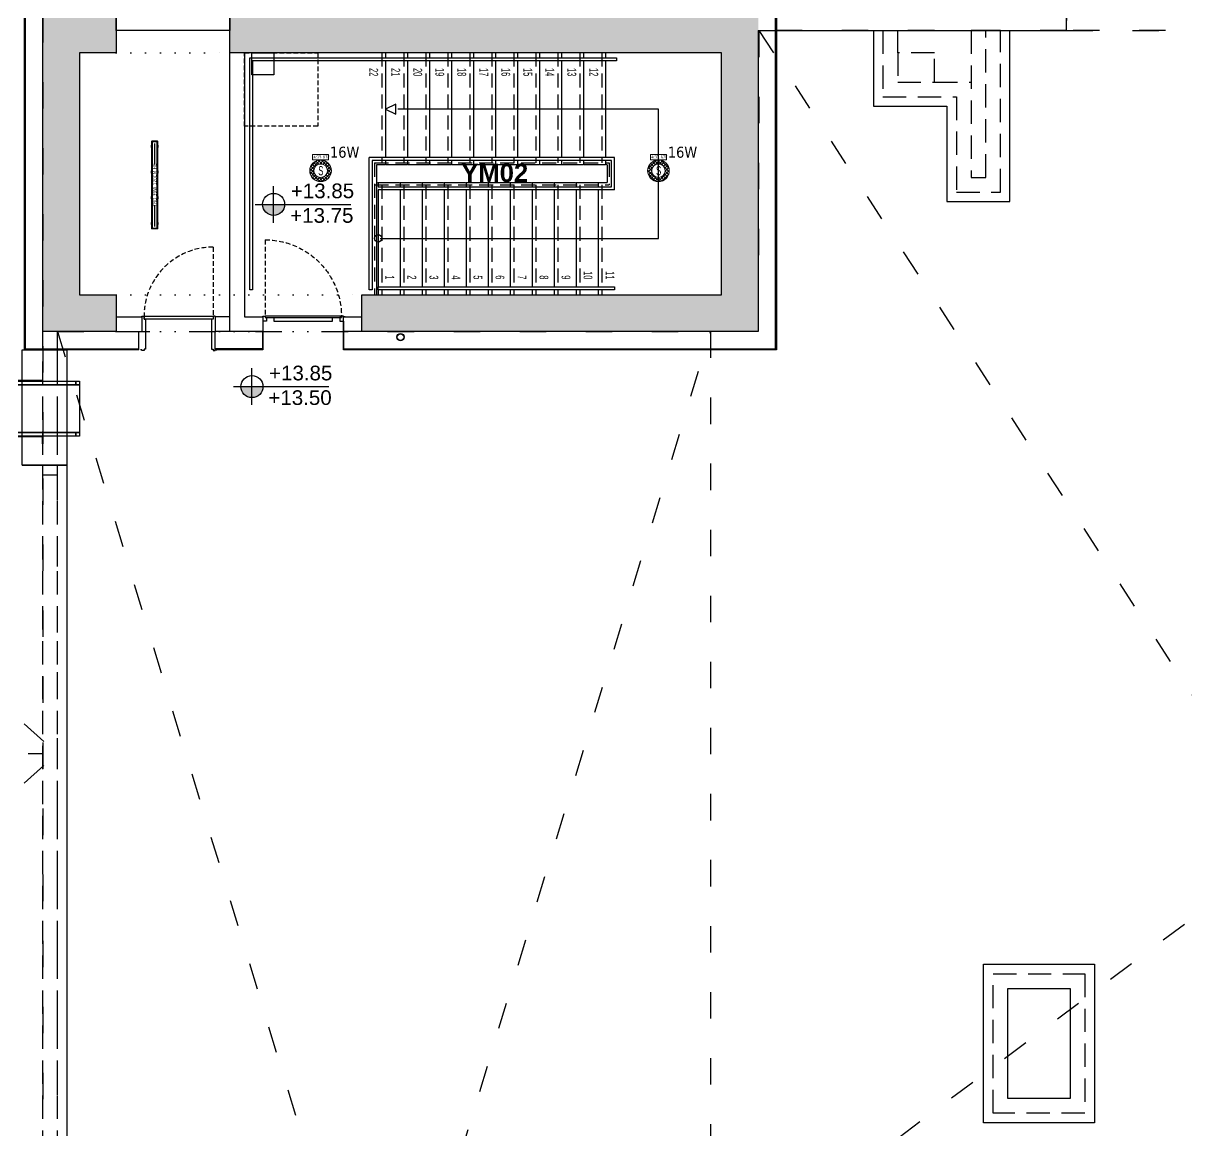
# Model space of a CAD drawing. Header units: centimetres. Extents: x 405564 to 502064, y 46284 to 60634.
# Drawn here: x 418723 to 420309, y 53944 to 55453 of the extents above; entities that cross this region are included whole.
import ezdxf
from ezdxf.enums import TextEntityAlignment as Align

# ---------------------------------------------------------------- set-up
doc = ezdxf.new("R2010")
doc.units = ezdxf.units.CM
for name, pattern in [('ACAD_ISO03W100', [30, 12, -18]), ('ACAD_ISO07W100', [3, 0, -3]), ('DASHED', [19.05, 12.7, -6.35]), ('DASHED2', [9.525, 6.35, -3.175]), ('DOT', [0.25, 0, -0.25]), ('HIDDEN', [9.525, 6.35, -3.175])]:
    doc.linetypes.add(name, pattern=pattern)
doc.layers.get('0').update_dxf_attribs({"color": 8, "lineweight": 9})
doc.layers.add('0-KRCN-AYDINLATMA-130426', color=8, linetype='Continuous', lineweight=9)
doc.layers.add('0-KRCN-MİMARİ-220526', color=8, linetype='Continuous', lineweight=9)
for name, color, linetype in [('AS_DOS_SAFT', 8, 'Continuous'), ('AS_DOS_TERAS_UST', 8, 'ACAD_ISO07W100'), ('AS_DUV_CIMENTO ESASLI PANEL CEPHE KAPLAMASI', 8, 'Continuous'), ('AS_DUV_GAZBETON', 8, 'Continuous'), ('AS_GOR', 8, 'Continuous'), ('AS_KAPI', 8, 'Continuous'), ('AS_KAPI_POZ', 8, 'Continuous'), ('AS_KAPI_SAC', 8, 'Continuous'), ('AS_MER', 8, 'Continuous'), ('AS_MER YON', 8, 'Continuous'), ('AS_MER_HIDDEN', 8, 'HIDDEN'), ('AS_MER_KORK', 8, 'Continuous'), ('AS_PEN_DENIZLIK', 8, 'Continuous'), ('AS_PRFL_DEMIR', 8, 'Continuous'), ('AS_SMB_KOT', 8, 'Continuous'), ('AS_TA_BETONARME', 5, 'Continuous'), ('AS_TA_HIDDEN', 8, 'HIDDEN'), ('AS_TA_TARAMA', 8, 'Continuous'), ('AS_TES_SUZGEC', 171, 'Continuous'), ('AS_YAZI', 8, 'Continuous'), ('AS_YAZI_EGIM', 8, 'Continuous')]:
    doc.layers.add(name, color=color, linetype=linetype)
doc.styles.add('_yazı-50', font='arial.ttf')
doc.styles.add('ACILIM', font='arial.ttf', dxfattribs={"width": 0.5})
doc.styles.add('Kalin02', font='arialbd.ttf')
doc.styles.add('OLCU', font='romanstw.shx', dxfattribs={"width": 0.6})
doc.styles.get("Standard").update_dxf_attribs({"font": 'timesi.ttf'})
doc.styles.add('TAHOMA', font='tahoma.ttf')
doc.styles.add('ÖZER-YAZI', font='arial.ttf', dxfattribs={"width": 0.6, "height": 15})

# ---------------------------------------------------------------- blocks, each defined once
blk = doc.blocks.new('16W SIVA ÜSTÜ LED SENSÖRLÜ KİTLİ TAVAN ARMATÜRÜ')
at = {"layer": '0-KRCN-AYDINLATMA-130426'}
h = blk.add_hatch(dxfattribs=at)
h.set_pattern_fill('ANSI37', color=256)
h.paths.add_polyline_path([(14.8, 0, 1), (-14.8, 0, 1)])
h.paths.add_polyline_path([(9.2, 0, 1), (-9.2, 0, 1)], flags=16)
h.paths.add_polyline_path([(-5.9, 9.7), (6.4, 9.7), (6.4, -9.5), (-5.9, -9.5)], flags=24)
blk.add_lwpolyline([(-10.9, 14.8), (10.9, 14.8), (10.9, 22.3), (-10.9, 22.3)], close=True, dxfattribs=at)
for radius in [14.8, 9.2]:
    blk.add_circle((0, 0), radius, dxfattribs=at)
blk.add_text('ACİL KİT', height=3.63, dxfattribs=at).set_placement((-10.4, 16.8))
at = {"layer": '0-KRCN-AYDINLATMA-130426', "style": 'ÖZER-YAZI', "width": 0.6}
blk.add_text('S', height=12.5, dxfattribs=at).set_placement((0.3, 0.1), align=Align.MIDDLE)
at = {"layer": '0-KRCN-AYDINLATMA-130426', "insert": (12.8, 17.5), "char_height": 15, "attachment_point": 7, "style": 'TAHOMA'}
blk.add_mtext_dynamic_manual_height_columns('{\\fTahoma|b0|i0|c162|p34;16W}', width=15, gutter_width=12.5, heights=[0], dxfattribs=at)
blk = doc.blocks.new('TRD 39W 120CM ELP')
at = {"layer": '0-KRCN-AYDINLATMA-130426'}
h = blk.add_hatch(color=256, dxfattribs=at)
h.dxf.hatch_style = 1
h.paths.add_polyline_path([(-54.3, 4.2), (-51.2, 4.2), (-51.2, 4.9), (-54.3, 4.9)])
h = blk.add_hatch(color=256, dxfattribs=at)
h.dxf.hatch_style = 1
h.paths.add_polyline_path([(-19.3, 4.2), (-16.2, 4.2), (-16.2, 4.9), (-19.3, 4.9)])
h = blk.add_hatch(color=256, dxfattribs=at)
h.dxf.hatch_style = 1
h.paths.add_polyline_path([(15.7, 4.2), (18.8, 4.2), (18.8, 4.9), (15.7, 4.9)])
h = blk.add_hatch(color=256, dxfattribs=at)
h.dxf.hatch_style = 1
h.paths.add_polyline_path([(50.7, 4.2), (53.8, 4.2), (53.8, 4.9), (50.7, 4.9)])
h = blk.add_hatch(color=256, dxfattribs=at)
h.dxf.hatch_style = 1
h.paths.add_polyline_path([(-54.3, -4.2), (-51.2, -4.2), (-51.2, -4.9), (-54.3, -4.9)])
h = blk.add_hatch(color=256, dxfattribs=at)
h.dxf.hatch_style = 1
h.paths.add_polyline_path([(-19.3, -4.2), (-16.2, -4.2), (-16.2, -4.9), (-19.3, -4.9)])
h = blk.add_hatch(color=256, dxfattribs=at)
h.dxf.hatch_style = 1
h.paths.add_polyline_path([(15.7, -4.2), (18.8, -4.2), (18.8, -4.9), (15.7, -4.9)])
h = blk.add_hatch(color=256, dxfattribs=at)
h.dxf.hatch_style = 1
h.paths.add_polyline_path([(50.7, -4.2), (53.8, -4.2), (53.8, -4.9), (50.7, -4.9)])
for points in [[(-59.2, 4.2), (58.8, 4.2, -0.414214), (59.8, 3.2), (59.8, -3.2, -0.414214), (58.8, -4.2), (-59.2, -4.2, -0.414214), (-60.2, -3.2), (-60.2, 3.2, -0.414214)], [(-58.1, 3.1), (57.6, 3.1, -0.414214), (58.6, 2.1), (58.6, -2.1, -0.414214), (57.6, -3.1), (-58.1, -3.1, -0.414214), (-59.1, -2.1), (-59.1, 2.1, -0.414214)]]:
    blk.add_lwpolyline(points, format="xyb", close=True, dxfattribs=at)
at = {"layer": '0-KRCN-AYDINLATMA-130426', "const_width": 2, "elevation": 1}
for points in [[(-57.1, 0), (-28, 0)], [(27.5, 0), (56.6, 0)]]:
    blk.add_lwpolyline(points, dxfattribs=at)
at = {"layer": '0-KRCN-AYDINLATMA-130426'}
for points in [[(-54.3, 4.2), (-51.2, 4.2), (-51.2, 4.9), (-54.3, 4.9)], [(-19.3, 4.2), (-16.2, 4.2), (-16.2, 4.9), (-19.3, 4.9)], [(15.7, 4.2), (18.8, 4.2), (18.8, 4.9), (15.7, 4.9)], [(50.7, 4.2), (53.8, 4.2), (53.8, 4.9), (50.7, 4.9)], [(-54.3, -4.2), (-51.2, -4.2), (-51.2, -4.9), (-54.3, -4.9)], [(-19.3, -4.2), (-16.2, -4.2), (-16.2, -4.9), (-19.3, -4.9)], [(15.7, -4.2), (18.8, -4.2), (18.8, -4.9), (15.7, -4.9)], [(50.7, -4.2), (53.8, -4.2), (53.8, -4.9), (50.7, -4.9)]]:
    blk.add_lwpolyline(points, close=True, dxfattribs=at)
at = {"layer": '0-KRCN-AYDINLATMA-130426', "ltscale": 60, "style": 'TAHOMA', "width": 0.8}
blk.add_text('TRD 39W 120CM HE', height=5, dxfattribs=at).set_placement((-0.2, 0), align=Align.MIDDLE_CENTER)
blk = doc.blocks.new('G$C4A951D59')
at = {"layer": '0-KRCN-AYDINLATMA-130426', "rotation": 90}
blk.add_blockref('TRD 39W 120CM ELP', (13338.2, 8098.5), dxfattribs=at)
at = {"layer": '0-KRCN-AYDINLATMA-130426'}
for p in [(13564.3, 8117.6), (14024.7, 8117.6)]:
    blk.add_blockref('16W SIVA ÜSTÜ LED SENSÖRLÜ KİTLİ TAVAN ARMATÜRÜ', p, dxfattribs=at)
blk = doc.blocks.new('kot01')
at = {"layer": 'AS_SMB_KOT'}
h = blk.add_hatch(color=8, dxfattribs=at)
edge = h.paths.add_edge_path()
edge.add_arc((0, 0), 0.3, 180, 360)
edge.add_line((0.3, 0), (-0.3, 0))
for p, q in [((0, -0.5), (0, 0.5)), ((-0.5, 0), (2.1, 0))]:
    blk.add_line(p, q, dxfattribs=at)
blk.add_circle((0, 0), 0.3, dxfattribs=at)
at = {"layer": 'AS_SMB_KOT', "style": '_yazı-50'}
for tag, p in [('INCE', (0.434, 0.1)), ('KABA', (0.434, -0.5))]:
    blk.add_attdef(tag, p, '', height=0.4, dxfattribs=at)
blk = doc.blocks.new('GEMICI MERDIVEN PLAN')
for points in [[(0, -67), (0, -57), (-0.5, -57), (-0.5, -66.5), (-40, -66.5), (-40, -67)], [(-107.6, -79.5), (-105.5, -77.4), (-105.1, -77.8), (-107.2, -79.9)], [(-80, -67.5), (-80, -68), (-77, -68), (-77, -67.5)], [(-45, -67.5), (-45, -72.5), (-50, -72.5), (-50, -67.5)], [(-45, -72.5), (-45, -137.5), (-50, -137.5), (-50, -72.5)], [(-45.3, -67.8), (-45.3, -72.2), (-49.7, -72.2), (-49.7, -67.8)], [(45, -67.5), (45, -72.5), (-45, -72.5), (-45, -67.5)], [(50, -72.5), (50, -137.5), (-45, -137.5), (-45, -72.5)], [(50, -67.5), (50, -72.5), (45, -72.5), (45, -67.5)], [(-117.5, -103.5), (-117.5, -106.5), (-117, -106.5), (-117, -103.5)], [(-107.6, -130.5), (-105.5, -132.6), (-105.1, -132.2), (-107.2, -130.1)], [(-80, -142.5), (-80, -142), (-77, -142), (-77, -142.5)], [(-45, -137.5), (-45, -142.5), (-50, -142.5), (-50, -137.5)], [(-45.3, -137.8), (-45.3, -142.2), (-49.7, -142.2), (-49.7, -137.8)], [(45, -137.5), (45, -142.5), (-45, -142.5), (-45, -137.5)], [(50, -137.5), (50, -142.5), (45, -142.5), (45, -137.5)], [(0, -143), (0, -153), (-0.5, -153), (-0.5, -143.5), (-40, -143.5), (-40, -143)]]:
    blk.add_lwpolyline(points, close=True)
blk.add_lwpolyline([(-30, -67), (-30, -67.5), (-80, -67.5, 1), (-80, -142.5), (-30, -142.5), (-30, -143), (-80, -143, -1), (-80, -67)], format="xyb", close=True)
blk = doc.blocks.new('*U48')
at = {"color": 0, "linetype": 'HIDDEN', "lineweight": -2}
blk.add_line((-3, 95), (-3, 1), dxfattribs=at)
at = {"color": 0, "lineweight": -2}
for points in [[(-102, 0), (-100, 0), (-100, 1), (-97, 1), (-97, -3), (-95, -3), (-95, -44), (-96.8, -44), (-96.8, -46), (-100, -46), (-100, -45), (-102, -45)], [(2, 0), (0, 0), (0, 1), (-3, 1), (-3, -3), (-5, -3), (-5, -44), (-3, -44), (-3, -46), (0, -46), (0, -45), (2, -45)]]:
    blk.add_lwpolyline(points, dxfattribs=at)
blk.add_lwpolyline([(-3, 1), (-3, -3), (-97, -3), (-97, 1)], close=True, dxfattribs=at)
blk.add_lwpolyline([(0, 1), (0, 0)])
at = {"color": 0, "linetype": 'HIDDEN', "lineweight": -2}
blk.add_arc((-3, 1), 94, 90, 180, dxfattribs=at)
at = {"color": 3, "style": 'OLCU', "width": 0.5, "flags": 1}
for tag, p in [('K-DIVISYON', (-190, -85)), ('K-PBAR', (-5, -85)), ('K-KAPITIP', (-190, -335))]:
    blk.add_attdef(tag, p, '', height=17.5, dxfattribs=at)
at = {"color": 5, "true_color": 0x0505ff, "style": 'OLCU', "width": 0.5, "flags": 1}
for tag, p in [('K-NEREDEN-NO', (-190, -110)), ('K-NEREYE-NO', (-190, -185)), ('K-DUVARTIP', (-190, -285)), ('K-ACILISYON', (-190, -310))]:
    blk.add_attdef(tag, p, '', height=17.5, dxfattribs=at)
at = {"color": 1, "true_color": 0xfa0000, "style": 'OLCU', "width": 0.5, "flags": 1}
for tag, p in [('K-IZLENEBILIRLIK', (-5, -110)), ('K-TEKMELIK', (-5, -135)), ('K-KONTROLTIPNEREDEN', (-190, -160)), ('K-BAND', (-5, -160)), ('K-MENFEZ', (-5, -210)), ('K-KONTROLTIPNEREYE', (-190, -235)), ('K-PENCERE', (-5, -235)), ('K-KILITTIP', (-190, -260)), ('K-NOT-AS-MIMARI1', (-5, -285)), ('K-NOT-ELEKTRIK', (-5, -335)), ('K-NOT-YANGIN', (-5, -360)), ('K-ACMAKAPAMASISTEMI', (-190, -385)), ('K-NOT-ISLETME', (-5, -385)), ('K-YANGIN', (-190, -435))]:
    blk.add_attdef(tag, p, '', height=17.5, dxfattribs=at)
at = {"color": 220, "true_color": 0xf113d4, "style": 'OLCU', "width": 0.5, "flags": 1}
for tag, p in [('K-NEREDEN-AD', (-190, -135)), ('K-NEREYE-AD', (-190, -210))]:
    blk.add_attdef(tag, p, '', height=17.5, dxfattribs=at)
at = {"color": 0, "style": 'OLCU', "width": 0.5, "flags": 1}
for tag, p in [('K-TAMACILIRLIK', (-5, -185)), ('K-NOT-AS-MIMARI2', (-5, -310)), ('K-KASATIP', (-190, -360)), ('K-KURSUN', (-190, -410))]:
    blk.add_attdef(tag, p, '', height=17.5, dxfattribs=at)
at = {"color": 252, "style": 'OLCU', "width": 0.5, "flags": 1}
for tag, p in [('K-REZ1', (-5, -435)), ('K-REZ2', (-5, -460)), ('K-REZ3', (-5, -485)), ('K-REZ4', (-5, -510)), ('K-REZ5', (-5, -535))]:
    blk.add_attdef(tag, p, '', height=17.5, dxfattribs=at)
at = {"layer": 'AS_KAPI_POZ', "style": 'OLCU', "width": 0.45}
for tag, p in [('POZ+GEN', (-50, 16.5)), ('YUK', (-50, -21.5))]:
    blk.add_attdef(tag, text='', height=20, dxfattribs=at).set_placement(p, align=Align.MIDDLE_CENTER)
at = {"layer": 'AS_KAPI_POZ', "style": 'OLCU', "width": 0.5}
blk.add_attdef('K-NO', text='', height=8, rotation=90, dxfattribs=at).set_placement((-22, 3), align=Align.TOP_LEFT)
at = {"layer": 'AS_KAPI_POZ', "color": 251, "style": 'OLCU', "width": 0.45}
blk.add_attdef('K-DUVAR(CM)', text='', height=6, dxfattribs=at).set_placement((5, -5), align=Align.MIDDLE_RIGHT)
blk = doc.blocks.new('catı yagmur inis tip')
at = {"linetype": 'ByBlock'}
for radius in [5, 4.5]:
    blk.add_circle((0, 0), radius, dxfattribs=at)
blk = doc.blocks.new('*U58')
at = {"color": 0, "linetype": 'HIDDEN', "lineweight": -2}
blk.add_line((-3, 105), (-3, 1), dxfattribs=at)
at = {"color": 0, "lineweight": -2}
for points in [[(-112, 0), (-110, 0), (-110, 1), (-107, 1), (-107, -1), (-105, -1), (-105, -6), (-110, -6), (-110, -45)], [(2, 0), (0, 0), (0, 1), (-3, 1), (-3, -1), (-5, -1), (-5, -6), (0, -6), (0, -45)], [(-15, -1), (-15, -6), (-95, -6), (-95, -1)]]:
    blk.add_lwpolyline(points, dxfattribs=at)
blk.add_lwpolyline([(-3, 1), (-3, -1), (-107, -1), (-107, 1)], close=True, dxfattribs=at)
blk.add_lwpolyline([(0, 1), (0, 0)])
at = {"color": 0, "linetype": 'HIDDEN', "lineweight": -2}
blk.add_arc((-3, 1), 104, 90, 180, dxfattribs=at)
at = {"color": 3, "style": 'OLCU', "width": 0.5, "flags": 1}
for tag, p in [('K-DIVISYON', (-190, -85)), ('K-PBAR', (-5, -85)), ('K-KAPITIP', (-190, -335))]:
    blk.add_attdef(tag, p, '', height=17.5, dxfattribs=at)
at = {"color": 5, "true_color": 0x0505ff, "style": 'OLCU', "width": 0.5, "flags": 1}
for tag, p in [('K-NEREDEN-NO', (-190, -110)), ('K-NEREYE-NO', (-190, -185)), ('K-DUVARTIP', (-190, -285)), ('K-ACILISYON', (-190, -310))]:
    blk.add_attdef(tag, p, '', height=17.5, dxfattribs=at)
at = {"color": 1, "true_color": 0xfa0000, "style": 'OLCU', "width": 0.5, "flags": 1}
for tag, p in [('K-IZLENEBILIRLIK', (-5, -110)), ('K-TEKMELIK', (-5, -135)), ('K-KONTROLTIPNEREDEN', (-190, -160)), ('K-BAND', (-5, -160)), ('K-MENFEZ', (-5, -210)), ('K-KONTROLTIPNEREYE', (-190, -235)), ('K-PENCERE', (-5, -235)), ('K-KILITTIP', (-190, -260)), ('K-NOT-AS-MIMARI1', (-5, -285)), ('K-NOT-ELEKTRIK', (-5, -335)), ('K-NOT-YANGIN', (-5, -360)), ('K-ACMAKAPAMASISTEMI', (-190, -385)), ('K-NOT-ISLETME', (-5, -385)), ('K-YANGIN', (-190, -435))]:
    blk.add_attdef(tag, p, '', height=17.5, dxfattribs=at)
at = {"color": 220, "true_color": 0xf113d4, "style": 'OLCU', "width": 0.5, "flags": 1}
for tag, p in [('K-NEREDEN-AD', (-190, -135)), ('K-NEREYE-AD', (-190, -210))]:
    blk.add_attdef(tag, p, '', height=17.5, dxfattribs=at)
at = {"color": 0, "style": 'OLCU', "width": 0.5, "flags": 1}
for tag, p in [('K-TAMACILIRLIK', (-5, -185)), ('K-NOT-AS-MIMARI2', (-5, -310)), ('K-KASATIP', (-190, -360)), ('K-KURSUN', (-190, -410))]:
    blk.add_attdef(tag, p, '', height=17.5, dxfattribs=at)
at = {"color": 252, "style": 'OLCU', "width": 0.5, "flags": 1}
for tag, p in [('K-REZ1', (-5, -435)), ('K-REZ2', (-5, -460)), ('K-REZ3', (-5, -485)), ('K-REZ4', (-5, -510)), ('K-REZ5', (-5, -535))]:
    blk.add_attdef(tag, p, '', height=17.5, dxfattribs=at)
at = {"layer": 'AS_KAPI_POZ', "style": 'OLCU', "width": 0.45}
for tag, p in [('POZ+GEN', (-55, 16.5)), ('YUK', (-55, -21.5))]:
    blk.add_attdef(tag, text='', height=20, dxfattribs=at).set_placement(p, align=Align.MIDDLE_CENTER)
at = {"layer": 'AS_KAPI_POZ', "style": 'OLCU', "width": 0.5}
blk.add_attdef('K-NO', text='', height=8, rotation=90, dxfattribs=at).set_placement((-22, 3), align=Align.TOP_LEFT)
at = {"layer": 'AS_KAPI_POZ', "color": 251, "style": 'OLCU', "width": 0.45}
blk.add_attdef('K-DUVAR(CM)', text='', height=6, dxfattribs=at).set_placement((5, -5), align=Align.MIDDLE_RIGHT)
blk = doc.blocks.new('A$C6A10209E')
at = {"layer": 'AS_TA_TARAMA'}
h = blk.add_hatch(dxfattribs=at)
h.set_pattern_fill('ANSI33', color=256, scale=2, angle=105)
h.set_pattern_definition([(150, (5135.68, -3851.454), (-6.35, -10.998523), []), (150, (5133.355, -3842.78), (-6.35, -10.998523), [6.35, -3.175])])
h.paths.add_polyline_path([(16785.7, -6101.5), (16885.7, -6101.5), (16885.7, -6201.5), (16785.7, -6201.5)])
h.paths.add_polyline_path([(15885.7, -6101.5), (15985.7, -6101.5), (15985.7, -6201.5), (15885.7, -6201.5)])
h.paths.add_polyline_path([(14985.7, -6101.5), (15085.7, -6101.5), (15085.7, -6201.5), (14985.7, -6201.5)])
h.paths.add_polyline_path([(18485.7, -5501.5), (18585.7, -5501.5), (18585.7, -5601.5), (18485.7, -5601.5)])
h.paths.add_polyline_path([(17685.7, -5501.5), (17785.7, -5501.5), (17785.7, -5601.5), (17685.7, -5601.5)])
h.paths.add_polyline_path([(16785.7, -5501.5), (16885.7, -5501.5), (16885.7, -5601.5), (16785.7, -5601.5)])
h.paths.add_polyline_path([(15885.7, -5501.5), (15985.7, -5501.5), (15985.7, -5601.5), (15885.7, -5601.5)])
h.paths.add_polyline_path([(14985.7, -5501.5), (15085.7, -5501.5), (15085.7, -5601.5), (14985.7, -5601.5)])
h.paths.add_polyline_path([(17685.7, -4501.5), (17785.7, -4501.5), (17785.7, -4601.5), (17685.7, -4601.5)])
h.paths.add_polyline_path([(16785.7, -4501.5), (16885.7, -4501.5), (16885.7, -4601.5), (16785.7, -4601.5)])
h.paths.add_polyline_path([(15885.7, -4501.5), (15985.7, -4501.5), (15985.7, -4601.5), (15885.7, -4601.5)])
h.paths.add_polyline_path([(14985.7, -4501.5), (15085.7, -4501.5), (15085.7, -4601.5), (14985.7, -4601.5)])
h.paths.add_polyline_path([(13440.7, -5171.5), (14160.7, -5171.5), (14160.7, -5601.5), (13620.7, -5601.5), (13620.7, -5551.5), (14110.7, -5551.5), (14110.7, -5221.5), (13440.7, -5221.5)])
h.paths.add_polyline_path([(13285.7, -5171.5), (13285.7, -5221.5), (13235.7, -5221.5), (13235.7, -5551.5), (13285.7, -5551.5), (13285.7, -5601.5), (13185.7, -5601.5), (13185.7, -5171.5)])
h.paths.add_polyline_path([(18925.7, -5036.5), (18975.7, -5036.5), (18975.7, -4501.5), (18535.7, -4501.5), (18535.7, -3851.5), (18925.7, -3851.5), (18925.7, -4351.5), (18975.7, -4351.5), (18975.7, -3801.5), (18485.7, -3801.5), (18485.7, -5036.5), (18535.7, -5036.5), (18535.7, -4551.5), (18925.7, -4551.5)])
at = {"layer": 'AS_DOS_SAFT', "linetype": 'DASHED2'}
blk.add_lwpolyline([(13460.7, -5221.5), (13560.7, -5221.5), (13560.7, -5321.5), (13460.7, -5321.5)], close=True, dxfattribs=at)
at = {"layer": 'AS_DOS_SAFT'}
blk.add_lwpolyline([(13500.7, -5221.5), (13500.7, -5251.5), (13470.7, -5251.5), (13470.7, -5221.5)], close=True, dxfattribs=at)
at = {"layer": 'AS_DOS_TERAS_UST', "linetype": 'DOT', "ltscale": 80}
for p, q in [((13285.7, -5221.5), (13440.7, -5221.5)), ((13285.7, -5551.5), (13620.7, -5551.5)), ((13285.7, -5601.5), (13620.7, -5601.5))]:
    blk.add_line(p, q, dxfattribs=at)
at = {"layer": 'AS_DUV_CIMENTO ESASLI PANEL CEPHE KAPLAMASI'}
for points in [[(13316.7, -5626.5), (13160.7, -5626.5), (13160.7, -5146.5), (14185.7, -5146.5), (14185.7, -5626.5), (13595.7, -5626.5)], [(13595.7, -5625.2), (14184.4, -5625.2), (14184.4, -5147.7), (13161.9, -5147.7), (13161.9, -5625.2), (13316.7, -5625.2)], [(13316.7, -5626.5), (13316.7, -5601.5)], [(13420.7, -5626.5), (13420.7, -5601.5)], [(13485.7, -5626.5), (13485.7, -5601.5)], [(13595.7, -5626.5), (13595.7, -5601.5)], [(13485.7, -5625.2), (13420.7, -5625.2)], [(13485.7, -5626.5), (13420.7, -5626.5)]]:
    blk.add_lwpolyline(points, dxfattribs=at)
at = {"layer": 'AS_DUV_GAZBETON'}
blk.add_lwpolyline([(13285.7, -5171.5), (13440.7, -5171.5), (13440.7, -5191.5), (13285.7, -5191.5)], close=True, dxfattribs=at)
for points in [[(13460.7, -5221.5), (13460.7, -5581.5), (13485.7, -5581.5), (13485.7, -5601.5), (13440.7, -5601.5), (13440.7, -5221.5)], [(13285.7, -5581.5), (13320.7, -5581.5), (13320.7, -5601.5)], [(13440.7, -5581.5), (13420.7, -5581.5), (13420.7, -5601.5)], [(13620.7, -5601.5), (13595.7, -5601.5), (13595.7, -5581.5), (13620.7, -5581.5)], [(13285.7, -5601.5), (13320.7, -5601.5)], [(13440.7, -5601.5), (13420.7, -5601.5)]]:
    blk.add_lwpolyline(points, dxfattribs=at)
at = {"layer": 'AS_GOR'}
for points in [[(14160.7, -5191.5), (14580.7, -5191.5), (14580.7, -5051.5), (13690.7, -5051.5), (13690.7, -5171.5)], [(14317.7, -5191.5), (14317.7, -5294.5), (14417.7, -5294.5), (14417.7, -5424.5), (14503.7, -5424.5), (14503.7, -5191.5)], [(13157.7, -5783.5), (13218.7, -5783.5), (13218.7, -8518.5), (19518.7, -8518.5), (19518.7, -8768.5), (24052.7, -8768.5), (24052.7, -7908.5), (24918.7, -7908.5), (24918.7, -8318.5), (27652.7, -8318.5), (27652.7, -7134.5), (27477.7, -7134.5), (27477.7, -5626.5)]]:
    blk.add_lwpolyline(points, dxfattribs=at)
for points in [[(14618.7, -6679.5), (14467.7, -6679.5), (14467.7, -6463.5), (14618.7, -6463.5)], [(14500.7, -6496.5), (14585.7, -6496.5), (14585.7, -6646.5), (14500.7, -6646.5)]]:
    blk.add_lwpolyline(points, close=True, dxfattribs=at)
at = {"layer": 'AS_MER'}
for p, q in [((13652.7, -5221.5), (13652.7, -5228.5)), ((13682.7, -5221.5), (13682.7, -5228.5)), ((13712.7, -5221.5), (13712.7, -5228.5)), ((13742.7, -5221.5), (13742.7, -5228.5)), ((13772.7, -5221.5), (13772.7, -5228.5)), ((13802.7, -5221.5), (13802.7, -5228.5)), ((13832.7, -5221.5), (13832.7, -5228.5)), ((13862.7, -5221.5), (13862.7, -5228.5)), ((13892.7, -5221.5), (13892.7, -5228.5)), ((13922.7, -5221.5), (13922.7, -5228.5)), ((13952.7, -5221.5), (13952.7, -5228.5)), ((13652.7, -5232.5), (13652.7, -5364.5)), ((13682.7, -5232.5), (13682.7, -5364.5)), ((13712.7, -5232.5), (13712.7, -5364.5)), ((13742.7, -5232.5), (13742.7, -5364.5)), ((13772.7, -5232.5), (13772.7, -5364.5)), ((13802.7, -5232.5), (13802.7, -5364.5)), ((13832.7, -5232.5), (13832.7, -5364.5)), ((13862.7, -5232.5), (13862.7, -5364.5)), ((13892.7, -5232.5), (13892.7, -5364.5)), ((13922.7, -5232.5), (13922.7, -5364.5)), ((13952.7, -5232.5), (13952.7, -5364.5)), ((13640.7, -5374.5), (13640.7, -5551.5)), ((13652.7, -5368.5), (13652.7, -5374.5)), ((13682.7, -5368.5), (13682.7, -5374.5)), ((13712.7, -5368.5), (13712.7, -5374.5)), ((13742.7, -5368.5), (13742.7, -5374.5)), ((13772.7, -5368.5), (13772.7, -5374.5)), ((13802.7, -5368.5), (13802.7, -5374.5)), ((13832.7, -5368.5), (13832.7, -5374.5)), ((13862.7, -5368.5), (13862.7, -5374.5)), ((13892.7, -5368.5), (13892.7, -5374.5)), ((13922.7, -5368.5), (13922.7, -5374.5)), ((13952.7, -5368.5), (13952.7, -5374.5)), ((13954.7, -5374.5), (13954.7, -5398.5)), ((13642.7, -5398.5), (13642.7, -5404.5)), ((13672.7, -5398.5), (13672.7, -5404.5)), ((13702.7, -5398.5), (13702.7, -5404.5)), ((13732.7, -5398.5), (13732.7, -5404.5)), ((13762.7, -5398.5), (13762.7, -5404.5)), ((13792.7, -5398.5), (13792.7, -5404.5)), ((13822.7, -5398.5), (13822.7, -5404.5)), ((13852.7, -5398.5), (13852.7, -5404.5)), ((13882.7, -5398.5), (13882.7, -5404.5)), ((13912.7, -5398.5), (13912.7, -5404.5)), ((13942.7, -5398.5), (13942.7, -5404.5)), ((13642.7, -5408.5), (13642.7, -5540.5)), ((13672.7, -5408.5), (13672.7, -5540.5)), ((13702.7, -5408.5), (13702.7, -5540.5)), ((13732.7, -5408.5), (13732.7, -5540.5)), ((13762.7, -5408.5), (13762.7, -5540.5)), ((13792.7, -5408.5), (13792.7, -5540.5)), ((13822.7, -5408.5), (13822.7, -5540.5)), ((13852.7, -5408.5), (13852.7, -5540.5)), ((13882.7, -5408.5), (13882.7, -5540.5)), ((13912.7, -5408.5), (13912.7, -5540.5)), ((13942.7, -5408.5), (13942.7, -5540.5)), ((13642.7, -5544.5), (13642.7, -5551.5)), ((13672.7, -5544.5), (13672.7, -5551.5)), ((13702.7, -5544.5), (13702.7, -5551.5)), ((13732.7, -5544.5), (13732.7, -5551.5)), ((13762.7, -5544.5), (13762.7, -5551.5)), ((13792.7, -5544.5), (13792.7, -5551.5)), ((13822.7, -5544.5), (13822.7, -5551.5)), ((13852.7, -5544.5), (13852.7, -5551.5)), ((13882.7, -5544.5), (13882.7, -5551.5)), ((13912.7, -5544.5), (13912.7, -5551.5)), ((13942.7, -5544.5), (13942.7, -5551.5))]:
    blk.add_line(p, q, dxfattribs=at)
for points in [[(13652.7, -5374.5), (13640.7, -5374.5)], [(13682.7, -5374.5), (13653.7, -5374.5)], [(13712.7, -5374.5), (13683.7, -5374.5)], [(13742.7, -5374.5), (13713.7, -5374.5)], [(13772.7, -5374.5), (13743.7, -5374.5)], [(13802.7, -5374.5), (13773.7, -5374.5)], [(13832.7, -5374.5), (13803.7, -5374.5)], [(13862.7, -5374.5), (13833.7, -5374.5)], [(13892.7, -5374.5), (13863.7, -5374.5)], [(13922.7, -5374.5), (13886.7, -5374.5)], [(13952.7, -5374.5), (13923.7, -5374.5)], [(13954.7, -5374.5), (13953.7, -5374.5)], [(13640.7, -5398.5), (13641.7, -5398.5)], [(13642.7, -5398.5), (13671.7, -5398.5)], [(13672.7, -5398.5), (13701.7, -5398.5)], [(13702.7, -5398.5), (13731.7, -5398.5)], [(13732.7, -5398.5), (13761.7, -5398.5)], [(13762.7, -5398.5), (13791.7, -5398.5)], [(13792.7, -5398.5), (13821.7, -5398.5)], [(13822.7, -5398.5), (13851.7, -5398.5)], [(13852.7, -5398.5), (13881.7, -5398.5)], [(13882.7, -5398.5), (13911.7, -5398.5)], [(13912.7, -5398.5), (13954.7, -5398.5)]]:
    blk.add_lwpolyline(points, dxfattribs=at)
at = {"layer": 'AS_MER YON'}
blk.add_lwpolyline([(13666.7, -5291.5), (13666.7, -5291.5), (13652.7, -5298.5), (13666.7, -5305.5)], close=True, dxfattribs=at)
blk.add_lwpolyline([(13645.7, -5474.5), (14024.7, -5474.5), (14024.7, -5298.5), (13669.7, -5298.5)], dxfattribs=at)
blk.add_circle((13642.7, -5474.5), 5, dxfattribs=at)
at = {"layer": 'AS_MER_HIDDEN', "linetype": 'DASHED', "ltscale": 1.5}
for p, q in [((13647.7, -5221.5), (13647.7, -5371.5)), ((13677.7, -5221.5), (13677.7, -5371.5)), ((13707.7, -5221.5), (13707.7, -5371.5)), ((13737.7, -5221.5), (13737.7, -5371.5)), ((13767.7, -5221.5), (13767.7, -5371.5)), ((13797.7, -5221.5), (13797.7, -5371.5)), ((13827.7, -5221.5), (13827.7, -5371.5)), ((13857.7, -5221.5), (13857.7, -5371.5)), ((13887.7, -5221.5), (13887.7, -5371.5)), ((13917.7, -5221.5), (13917.7, -5371.5)), ((13947.7, -5221.5), (13947.7, -5371.5)), ((13637.7, -5371.5), (13957.7, -5371.5)), ((13637.7, -5371.5), (13637.7, -5551.5)), ((13957.7, -5371.5), (13957.7, -5401.5)), ((13637.7, -5401.5), (13957.7, -5401.5)), ((13647.7, -5401.5), (13647.7, -5551.5)), ((13677.7, -5401.5), (13677.7, -5551.5)), ((13707.7, -5401.5), (13707.7, -5551.5)), ((13737.7, -5401.5), (13737.7, -5551.5)), ((13767.7, -5401.5), (13767.7, -5551.5)), ((13797.7, -5401.5), (13797.7, -5551.5)), ((13827.7, -5401.5), (13827.7, -5551.5)), ((13857.7, -5401.5), (13857.7, -5551.5)), ((13887.7, -5401.5), (13887.7, -5551.5)), ((13917.7, -5401.5), (13917.7, -5551.5)), ((13947.7, -5401.5), (13947.7, -5551.5))]:
    blk.add_line(p, q, dxfattribs=at)
at = {"layer": 'AS_MER_KORK'}
for p, q in [((13964.7, -5364.5), (13630.7, -5364.5)), ((13960.7, -5368.5), (13634.7, -5368.5)), ((13960.7, -5404.5), (13960.7, -5368.5)), ((13964.7, -5408.5), (13964.7, -5364.5))]:
    blk.add_line(p, q, dxfattribs=at)
for points in [[(13967.4, -5228.5), (13967.4, -5232.5), (13471.7, -5232.5), (13471.7, -5544.5), (13467.7, -5544.5), (13467.7, -5228.5), (13967.7, -5228.5)], [(13634.7, -5368.5), (13634.7, -5544.5), (13630.7, -5544.5), (13630.7, -5364.5)], [(13642.7, -5404.5), (13960.7, -5404.5)], [(13964.7, -5408.5), (13642.7, -5408.5)], [(13964.7, -5544.5), (13642.7, -5544.5), (13642.7, -5540.5), (13964.7, -5540.5), (13964.7, -5544.5)]]:
    blk.add_lwpolyline(points, dxfattribs=at)
at = {"layer": 'AS_PEN_DENIZLIK'}
blk.add_lwpolyline([(13157.7, -5626.5), (13218.7, -5626.5), (13218.7, -5783.5), (13157.7, -5783.5)], close=True, dxfattribs=at)
at = {"layer": 'AS_TA_BETONARME'}
for points in [[(13285.7, -5171.5), (13285.7, -5221.5), (13235.7, -5221.5), (13235.7, -5551.5), (13285.7, -5551.5), (13285.7, -5601.5), (13185.7, -5601.5), (13185.7, -5171.5), (13285.7, -5171.5)], [(14160.7, -5191.5), (14160.7, -5601.5), (13620.7, -5601.5), (13620.7, -5551.5), (14110.7, -5551.5), (14110.7, -5221.5), (13440.7, -5221.5), (13440.7, -5171.5)]]:
    blk.add_lwpolyline(points, dxfattribs=at)
at = {"layer": 'AS_TA_HIDDEN', "linetype": 'HIDDEN', "ltscale": 5}
for p, q in [((13185.7, -8531.5), (13185.7, -5601.5)), ((13205.7, -8531.5), (13205.7, -5601.5))]:
    blk.add_line(p, q, dxfattribs=at)
for points in [[(14330.7, -5191.5), (14330.7, -5281.5), (14430.7, -5281.5), (14430.7, -5411.5), (14490.7, -5411.5), (14490.7, -5191.5)], [(14350.7, -5221.5), (14350.7, -5191.5)], [(14400.7, -5261.5), (14450.7, -5261.5)], [(13185.7, -5796.5), (13205.7, -5796.5)]]:
    blk.add_lwpolyline(points, dxfattribs=at)
for points in [[(14470.7, -5391.5), (14470.7, -5191.5), (14450.7, -5191.5), (14450.7, -5391.5)], [(14350.7, -5221.5), (14350.7, -5261.5), (14400.7, -5261.5), (14400.7, -5221.5)], [(14480.7, -6476.5), (14605.7, -6476.5), (14605.7, -6666.5), (14480.7, -6666.5)], [(14500.7, -6496.5), (14585.7, -6496.5), (14585.7, -6646.5), (14500.7, -6646.5)]]:
    blk.add_lwpolyline(points, close=True, dxfattribs=at)
at = {"layer": 'AS_YAZI_EGIM', "linetype": 'ACAD_ISO03W100', "ltscale": 3}
for points in [[(5105.7, -3821.5), (13185.7, -3821.5), (13185.7, -8531.5), (5105.7, -8531.5), (5105.7, -6121.5), (5405.7, -6121.5), (5405.7, -5601.5), (6035.7, -5601.5), (6035.7, -5171.5), (5105.7, -5171.5)], [(14580.7, -5051.5), (14580.7, -5191.5), (14985.7, -5191.5), (14985.7, -4501.5), (17770.7, -4501.5), (17770.7, -3821.5), (16805.7, -3821.5), (16805.7, -3871.5), (14095.7, -3871.5), (14095.7, -5051.5)], [(14985.7, -6201.5), (14985.7, -5191.5), (14580.7, -5191.5), (14161.7, -5191.5), (14160.7, -5601.5), (14095.7, -5601.5), (14095.7, -6891.5), (15990.7, -6891.5), (15990.7, -6201.5)], [(13205.7, -5601.5), (14095.7, -5601.5), (14095.7, -8531.5), (13205.7, -8531.5)]]:
    blk.add_lwpolyline(points, close=True, dxfattribs=at)
for points in [[(11285.7, -3821.5), (11883.2, -4999), (13205.7, -6176.5)], [(14161.7, -5191.5), (14885.7, -6301.5), (14095.7, -6891.5)], [(13205.7, -5601.5), (14095.7, -8531.5)], [(13205.7, -8531.5), (14095.7, -5601.5)], [(6505.7, -6176.5), (13185.7, -6176.5)], [(11285.7, -8531.5), (11883.2, -7354), (13205.7, -6176.5)]]:
    blk.add_lwpolyline(points, dxfattribs=at)
at = {"layer": 'AS_KAPI'}
blk.add_blockref('*U48', (13420.7, -5581.5), dxfattribs=at)
at = {"layer": 'AS_KAPI_SAC', "xscale": -1}
blk.add_blockref('*U58', (13485.7, -5581.5), dxfattribs=at)
at = {"layer": 'AS_PRFL_DEMIR'}
blk.add_blockref('GEMICI MERDIVEN PLAN', (13185.7, -5601.5), dxfattribs=at)
at = {"layer": 'AS_SMB_KOT'}
ref = blk.add_blockref('kot01', (13500.3, -5428.3), dxfattribs=dict(at, xscale=50, yscale=50, zscale=50))
ref.add_attrib('INCE', '+13.85', dxfattribs={"layer": '0', "color": 1, "height": 20, "style": '_yazı-50'}).set_placement((13523.8, -5425.8), align=Align.BOTTOM_LEFT)
ref.add_attrib('KABA', '+13.75', (13522.9, -5453.3), dxfattribs={"layer": '0', "height": 20, "style": '_yazı-50'})
ref = blk.add_blockref('kot01', (13470.7, -5676.5), dxfattribs=dict(at, xscale=50, yscale=50, zscale=50))
ref.add_attrib('INCE', '+13.85', dxfattribs={"layer": '0', "color": 1, "height": 20, "style": '_yazı-50'}).set_placement((13494.1, -5674), align=Align.BOTTOM_LEFT)
ref.add_attrib('KABA', '+13.50', (13493.2, -5701.5), dxfattribs={"layer": '0', "height": 20, "style": '_yazı-50'})
at = {"layer": 'AS_TES_SUZGEC'}
blk.add_blockref('catı yagmur inis tip', (13673.2, -5609), dxfattribs=at)
at = {"layer": 'AS_MER', "style": 'ACILIM', "width": 0.5}
for s, p in [('22', (13642.7, -5242.5)), ('21', (13672.7, -5242.5)), ('20', (13702.7, -5242.5)), ('19', (13732.7, -5242.5)), ('18', (13762.7, -5242.5)), ('17', (13792.7, -5242.5)), ('16', (13822.7, -5242.5)), ('15', (13852.7, -5242.5)), ('14', (13882.7, -5242.5)), ('13', (13912.7, -5242.5)), ('12', (13942.7, -5242.5))]:
    blk.add_text(s, height=12, rotation=270, dxfattribs=at).set_placement(p, align=Align.TOP_LEFT)
for s, p in [('1', (13649.1, -5530.5)), ('2', (13679.1, -5530.5)), ('3', (13709.1, -5530.5)), ('4', (13739.1, -5530.5)), ('5', (13769.1, -5530.5)), ('6', (13799.1, -5530.5)), ('7', (13829.1, -5530.5)), ('8', (13859.1, -5530.5)), ('9', (13889.1, -5530.5)), ('10', (13919.1, -5530.5)), ('11', (13949.1, -5530.5))]:
    blk.add_text(s, height=12, rotation=270, dxfattribs=at).set_placement(p, align=Align.BOTTOM_RIGHT)
at = {"layer": 'AS_YAZI', "insert": (13847.2, -5372.8), "char_height": 25, "attachment_point": 3, "style": 'Kalin02'}
blk.add_mtext_dynamic_manual_height_columns('YM02', width=517.065, gutter_width=375, heights=[194.6], dxfattribs=at)

msp = doc.modelspace()

# ---------------------------------------------------------------- block references
at = {"layer": '0-KRCN-AYDINLATMA-130426'}
msp.add_blockref('G$C4A951D59', (405564.1, 47134), dxfattribs=at)

# ---------------------------------------------------------------- next in the draw order: block references
at = {"layer": '0-KRCN-MİMARİ-220526'}
msp.add_blockref('A$C6A10209E', (405564.1, 60634), dxfattribs=at)

doc.saveas('drawing.dxf')
